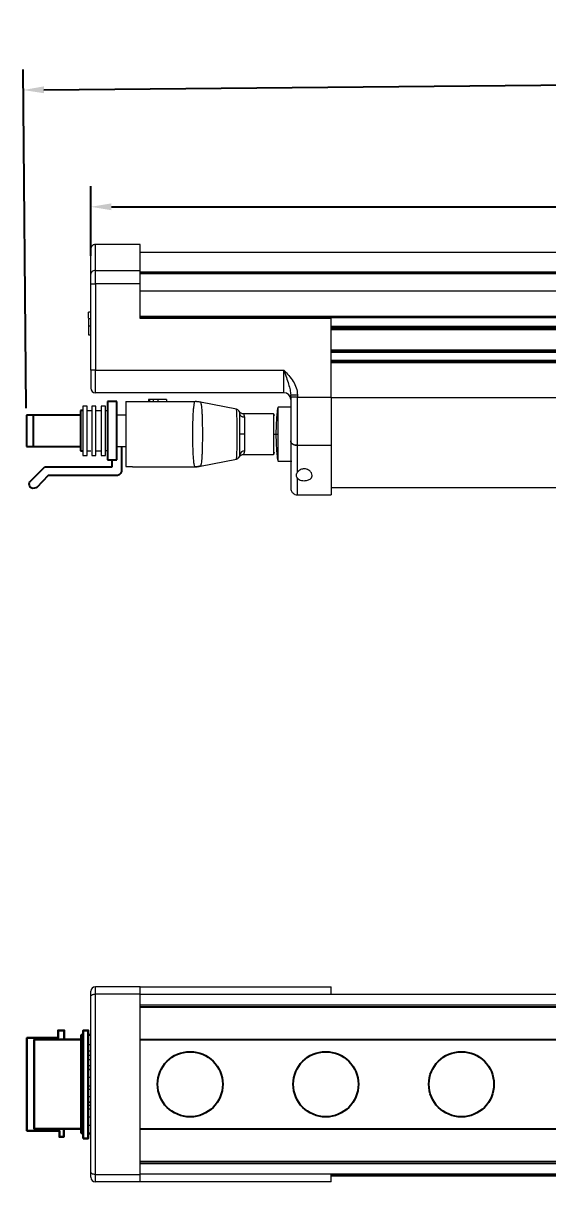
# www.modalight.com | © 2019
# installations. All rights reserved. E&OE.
# Model space of a CAD drawing. Header units: inches. Extents: x 0.2 to 20.8, y -0.1 to 10.7.
# Drawn here: x 0.18 to 4.78, y 0.6 to 10.72 of the extents above; entities that cross this region are included whole.
import ezdxf

# ---------------------------------------------------------------- set-up
doc = ezdxf.new("R2010")
doc.units = ezdxf.units.IN
doc.header["$MEASUREMENT"] = 0
for name, color, linetype in [('DIM', 1, 'Continuous'), ('Layer 2', 7, 'Continuous'), ('Layer 5', 7, 'Continuous')]:
    doc.layers.add(name, color=color, linetype=linetype)
doc.layers.add('轮廓线层', color=7, linetype='Continuous', lineweight=25)
doc.styles.get("Standard").update_dxf_attribs({"font": 'Arial.ttf'})
doc.dimstyles.new('Standard .180IN', dxfattribs={"dimtxt": 0.18, "dimasz": 0.18, "dimexe": 0.18, "dimexo": 0.0625, "dimgap": 0.09, "dimtad": 0, "dimtih": 1, "dimtoh": 1, "dimdec": 5, "dimzin": 0, "dimdsep": 46, "dimlunit": 4, "dimtxsty": 'Standard', "dimcen": 0.09, "dimadec": 0, "dimazin": 0, "dimtfac": 1, "dimtdec": 5, "dimtofl": 0, "dimtmove": 0, "dimatfit": 3, "dimfxl": 1, "dimtolj": 1, "dimtzin": 0, "dimarcsym": 0})

# ---------------------------------------------------------------- blocks, each defined once
blk = doc.blocks.new('*D7')
at = {"layer": 'Defpoints', "color": 0, "transparency": 16777216}
for p in [(13.219, 9.113), (0.773, 8.622), (13.219, 8.622)]:
    blk.add_point(p, dxfattribs=at)
at = {"layer": 'DIM', "color": 0, "lineweight": -2, "transparency": 16777216}
for p, q in [((0.773, 8.684), (0.773, 9.293)), ((13.219, 8.684), (13.219, 9.293)), ((0.953, 9.113), (6.234, 9.113)), ((13.039, 9.113), (7.758, 9.113))]:
    blk.add_line(p, q, dxfattribs=at)
at = {"layer": 'DIM', "color": 0, "transparency": 16777216}
for points in [[(0.953, 9.143), (0.953, 9.083), (0.773, 9.113)], [(13.039, 9.143), (13.039, 9.083), (13.219, 9.113)]]:
    blk.add_solid(points, dxfattribs=at)
at = {"layer": 'DIM', "color": 0, "transparency": 16777216, "char_height": 0.18, "attachment_point": 5}
for s, insert in [('\\A1;1\'-0{\\H1x;\\S7/16;}"', (6.996, 9.414)), ('\\A1;[316.11 mm]', (6.996, 8.909))]:
    blk.add_mtext(s, dxfattribs=dict(at, insert=insert))
blk = doc.blocks.new('*D8')
at = {"layer": 'Defpoints', "color": 0, "transparency": 16777216}
for p in [(13.95, 10.26), (13.976, 7.419), (0.21, 7.293)]:
    blk.add_point(p, dxfattribs=at)
at = {"layer": 'DIM', "color": 0, "lineweight": -2, "transparency": 16777216}
for p, q in [((13.976, 7.482), (13.949, 10.44)), ((0.209, 7.355), (0.182, 10.313)), ((13.77, 10.258), (7.844, 10.204)), ((0.363, 10.135), (6.301, 10.19))]:
    blk.add_line(p, q, dxfattribs=at)
at = {"layer": 'DIM', "color": 0, "transparency": 16777216}
for points in [[(13.77, 10.288), (13.771, 10.228), (13.95, 10.26)], [(0.363, 10.165), (0.364, 10.105), (0.183, 10.133)]]:
    blk.add_solid(points, dxfattribs=at)
at = {"layer": 'DIM', "color": 0, "transparency": 16777216, "char_height": 0.18, "attachment_point": 5}
for s, insert in [('\\A1;1\'-1{\\H1x;\\S25/32;}"', (7.072, 10.498)), ('\\A1;[349.69 mm]', (7.072, 9.992))]:
    blk.add_mtext(s, dxfattribs=dict(at, insert=insert))

msp = doc.modelspace()

# ---------------------------------------------------------------- linework, layer by layer
at = {"color": 0, "linetype": 'Continuous', "lineweight": 15}
for p, q in [((1.205268, 8.784767), (0.812673, 8.784767)), ((0.812673, 8.556788), (0.812673, 8.784767)), ((1.205268, 8.556788), (1.205268, 8.784767)), ((12.786836, 8.7141), (1.205268, 8.7141)), ((0.812673, 8.440611), (0.812673, 8.556788)), ((0.812673, 8.556788), (1.205268, 8.556788)), ((1.205268, 8.440611), (1.205268, 8.556788)), ((12.786836, 8.542372), (1.205268, 8.542372)), ((12.786836, 8.532516), (1.205268, 8.532516)), ((1.205268, 8.531641), (12.786836, 8.531641)), ((0.773413, 8.440611), (0.812673, 8.440611)), ((0.773413, 7.6855), (0.773413, 8.440611)), ((0.812673, 8.440611), (0.812673, 7.6855)), ((1.205268, 8.440611), (0.812673, 8.440611)), ((1.205268, 8.137857), (1.205268, 8.440611)), ((12.786836, 8.376411), (1.205268, 8.376411)), ((0.773413, 8.191693), (0.753783, 8.191693)), ((0.753783, 8.1396), (0.753783, 8.191693)), ((0.773413, 8.134628), (0.753783, 8.134628)), ((12.786836, 8.156222), (1.205268, 8.156222)), ((12.786836, 8.144444), (1.205268, 8.144444)), ((2.873799, 8.137857), (1.205268, 8.137857)), ((2.873799, 7.44907), (2.873799, 8.137857)), ((0.773413, 8.071751), (0.753783, 8.071751)), ((0.753783, 8.071751), (0.753783, 7.995153)), ((2.873799, 8.069851), (5.661227, 8.069851)), ((5.661227, 8.058073), (2.873799, 8.058073)), ((5.661227, 8.050221), (2.873799, 8.050221)), ((2.873799, 8.042369), (5.661227, 8.042369)), ((0.753783, 7.995153), (0.773413, 7.995153)), ((0.773413, 7.99257), (0.753783, 7.99257)), ((5.661227, 7.861775), (2.873799, 7.861775)), ((2.873799, 7.853923), (5.661227, 7.853923)), ((2.873799, 7.842145), (5.661227, 7.842145)), ((5.661227, 7.771478), (2.873799, 7.771478)), ((5.661227, 7.7597), (2.873799, 7.7597)), ((2.873799, 7.751848), (5.661227, 7.751848)), ((0.812673, 7.6855), (0.773413, 7.6855)), ((0.812673, 7.6855), (2.461574, 7.6855)), ((0.812673, 7.489202), (0.812673, 7.6855)), ((2.461574, 7.489202), (2.461574, 7.6855)), ((2.461574, 7.489202), (0.812673, 7.489202)), ((1.079638, 7.411381), (1.079638, 6.844838)), ((1.079638, 7.411381), (1.683832, 7.411381)), ((1.278672, 7.431011), (1.278672, 7.411381)), ((1.284653, 7.431011), (1.284653, 7.411381)), ((1.318987, 7.431011), (1.318987, 7.411381)), ((1.357715, 7.431011), (1.357715, 7.411381)), ((1.36156, 7.431011), (1.359431, 7.431011)), ((1.434927, 7.431011), (1.434927, 7.411381)), ((2.04516, 7.34499), (1.730733, 7.406938)), ((2.520463, 7.44907), (2.520463, 7.470466)), ((2.520463, 7.470466), (2.579353, 7.470466)), ((2.579353, 7.44907), (2.520463, 7.44907)), ((2.579353, 7.470466), (2.579353, 7.44907)), ((2.579353, 7.44907), (2.873799, 7.44907)), ((2.579353, 7.029174), (2.579353, 7.44907)), ((2.873799, 7.44907), (2.873799, 7.029174)), ((2.873799, 7.447805), (5.661227, 7.447805)), ((1.079638, 7.293602), (1.001119, 7.293602)), ((2.371277, 7.303417), (2.107169, 7.303417)), ((2.371277, 7.303417), (2.371277, 7.126749)), ((2.520463, 7.362306), (2.410536, 7.362306)), ((2.410536, 7.352184), (2.410536, 7.362306)), ((2.410536, 7.126749), (2.410536, 7.352184)), ((2.11609, 7.273794), (2.11609, 7.126749)), ((2.11609, 7.126749), (2.11609, 6.979704)), ((2.371277, 7.126749), (2.371277, 6.950081)), ((2.410536, 6.902795), (2.410536, 7.126749)), ((1.001119, 7.018785), (1.079638, 7.018785)), ((2.873799, 7.029174), (2.579353, 7.029174)), ((2.579353, 6.794905), (2.579353, 7.029174)), ((2.873799, 7.029174), (2.873799, 6.597138)), ((1.730733, 6.84656), (2.04516, 6.908508)), ((2.107169, 6.950081), (2.371277, 6.950081)), ((2.375389, 6.957337), (2.378503, 6.969649)), ((2.410536, 6.891192), (2.410536, 6.902795)), ((2.410536, 6.891192), (2.528786, 6.891192)), ((1.079638, 6.844838), (1.138527, 6.844838)), ((1.138527, 6.842117), (1.138527, 6.844838)), ((1.138527, 6.842117), (1.683832, 6.842117)), ((1.730733, 6.84656), (1.730733, 6.84656)), ((1.730733, 6.84656), (1.730733, 6.84656)), ((2.579353, 6.597138), (2.579353, 6.741838)), ((2.579353, 6.597138), (2.873799, 6.597138)), ((2.873799, 6.662614), (4.938852, 6.662614)), ((0.812673, 2.236101), (0.812673, 2.300134)), ((1.205268, 2.300134), (0.812673, 2.300134)), ((0.812673, 0.660303), (0.812673, 2.236101)), ((1.205268, 2.236101), (0.812673, 2.236101)), ((1.205268, 2.236101), (1.205268, 2.300134)), ((1.205268, 2.300134), (2.873799, 2.300134)), ((1.205268, 0.660303), (1.205268, 2.236101)), ((12.786836, 2.233393), (1.205268, 2.233393)), ((2.873799, 2.233393), (2.873799, 2.300134)), ((12.786836, 2.138847), (1.205268, 2.138847)), ((1.205268, 2.127392), (12.786836, 2.127392)), ((1.205268, 2.121257), (12.786836, 2.121257)), ((0.773413, 1.791723), (0.753783, 1.791723)), ((0.753783, 1.739178), (0.773413, 1.739178)), ((0.753783, 1.701847), (0.773413, 1.701847)), ((0.753783, 1.66371), (0.773413, 1.66371)), ((0.753783, 1.613505), (0.773413, 1.613505)), ((0.773413, 1.576861), (0.753783, 1.576861)), ((0.753783, 1.57674), (0.773413, 1.57674)), ((0.773413, 1.506558), (0.753783, 1.506558)), ((0.773413, 1.432705), (0.753783, 1.432705)), ((0.753783, 1.404293), (0.773413, 1.404293)), ((0.753783, 1.34178), (0.773413, 1.34178)), ((0.753783, 1.295046), (0.773413, 1.295046)), ((0.753783, 1.29323), (0.773413, 1.29323)), ((0.753783, 1.29323), (0.753783, 1.262236)), ((0.773413, 1.262236), (0.753783, 1.262236)), ((0.773413, 1.231241), (0.753783, 1.231241)), ((0.773413, 1.15997), (0.753783, 1.15997)), ((0.773413, 1.089184), (0.753783, 1.089184)), ((12.786836, 0.775147), (1.205268, 0.775147)), ((12.786836, 0.769012), (1.205268, 0.769012)), ((1.205268, 0.757557), (12.786836, 0.757557)), ((0.812673, 0.660303), (1.205268, 0.660303)), ((0.812673, 0.59627), (0.812673, 0.660303)), ((12.786836, 0.663011), (1.205268, 0.663011)), ((1.205268, 0.59627), (1.205268, 0.660303)), ((2.873799, 0.59627), (2.873799, 0.663011)), ((11.118305, 0.655159), (2.873799, 0.655159)), ((2.873799, 0.647307), (5.661227, 0.647307)), ((1.205268, 0.59627), (0.812673, 0.59627)), ((2.873799, 0.59627), (1.205268, 0.59627))]:
    msp.add_line(p, q, dxfattribs=at)
for centre, radius, start, end in [((0.812673, 7.528462), 0.03926, 180, 270), ((2.461574, 7.430313), 0.058889, 360, 90), ((2.037571, 7.306471), 0.03926, 0, 78.8544402), ((2.037571, 6.947027), 0.03926, 281.1455598, 0), ((2.113074, 6.943404), 0.036425, 85.2512773, 174.2917296), ((0.812673, 2.260875), 0.03926, 90, 180), ((0.812673, 0.635529), 0.03926, 180, 270)]:
    msp.add_arc(centre, radius, start, end, dxfattribs=at)
for points, knots in [([(0.812673, 8.784767), (0.807734, 8.784243), (0.800137, 8.783436), (0.790996, 8.77854), (0.784707, 8.773473), (0.77964, 8.767184), (0.774744, 8.758044), (0.773938, 8.750446), (0.773413, 8.745508)], [0, 0, 0, 0, 0.239456844, 0.36836066, 0.5, 0.63163934, 0.760543156, 1, 1, 1, 1]), ([(0.773413, 8.523595), (0.773413, 8.556201), (0.773413, 8.622403), (0.773413, 8.690981), (0.773413, 8.736954), (0.773413, 8.742647), (0.773413, 8.745508)], [0, 0, 0, 0, 0.241295433, 0.489900639, 0.743629499, 1, 1, 1, 1]), ([(0.812673, 8.556788), (0.807109, 8.556203), (0.795532, 8.554985), (0.782363, 8.546006), (0.774699, 8.53484), (0.77383, 8.527244), (0.773413, 8.523595)], [0, 0, 0, 0, 0.270261332, 0.56242939, 0.789736422, 1, 1, 1, 1]), ([(0.773413, 8.440611), (0.773413, 8.448723), (0.773413, 8.465211), (0.773413, 8.488444), (0.773413, 8.508969), (0.773413, 8.518772), (0.773413, 8.523595)], [0, 0, 0, 0, 0.245992795, 0.5, 0.754007205, 1, 1, 1, 1]), ([(0.753783, 8.134628), (0.753783, 8.133525), (0.753783, 8.131745), (0.753783, 8.117776), (0.753783, 8.101175), (0.753783, 8.084831), (0.753783, 8.075037), (0.753783, 8.071751)], [0, 0, 0, 0, 0.323291, 0.522157058, 0.72169291, 0.906645242, 1, 1, 1, 1]), ([(0.773413, 7.6855), (0.773413, 7.665745), (0.773413, 7.635356), (0.773413, 7.598795), (0.773413, 7.573636), (0.773413, 7.553368), (0.773413, 7.533786), (0.773413, 7.530559), (0.773413, 7.528462)], [0, 0, 0, 0, 0.239456844, 0.36836066, 0.5, 0.63163934, 0.760543156, 1, 1, 1, 1]), ([(2.461574, 7.6855), (2.46862, 7.663851), (2.482171, 7.622213), (2.500667, 7.565484), (2.516257, 7.516626), (2.519137, 7.48502), (2.520463, 7.470466)], [0, 0, 0, 0, 0.293240024, 0.564019407, 0.799240194, 1, 1, 1, 1]), ([(2.461574, 7.6855), (2.489938, 7.654603), (2.532418, 7.608331), (2.572379, 7.533199), (2.577026, 7.491395), (2.579353, 7.470466)], [0, 0, 0, 0, 0.500869072, 0.750121196, 1, 1, 1, 1]), ([(1.284653, 7.431011), (1.2835, 7.431011), (1.281192, 7.431011), (1.279119, 7.431011), (1.278835, 7.431011), (1.278672, 7.431011)], [0, 0, 0, 0, 0.299232082, 0.598468661, 1, 1, 1, 1]), ([(1.318987, 7.431011), (1.315117, 7.431011), (1.307634, 7.431011), (1.29479, 7.431011), (1.28868, 7.431011), (1.284653, 7.431011)], [0, 0, 0, 0, 0.267627719, 0.517427526, 1, 1, 1, 1]), ([(1.357715, 7.431011), (1.351233, 7.431011), (1.341417, 7.431011), (1.328429, 7.431011), (1.322149, 7.431011), (1.318987, 7.431011)], [0, 0, 0, 0, 0.491023526, 0.743667449, 1, 1, 1, 1]), ([(1.434927, 7.431011), (1.43422, 7.431011), (1.432981, 7.431011), (1.420943, 7.431011), (1.404614, 7.431011), (1.382803, 7.431011), (1.366644, 7.431011), (1.357715, 7.431011)], [0, 0, 0, 0, 0.237777587, 0.41694022, 0.595890925, 0.776690903, 1, 1, 1, 1]), ([(1.683832, 7.411381), (1.682741, 7.410917), (1.680411, 7.409928), (1.677421, 7.402085), (1.673945, 7.38784), (1.670652, 7.364912), (1.667431, 7.32947), (1.664888, 7.285999), (1.663124, 7.236381), (1.661956, 7.182132), (1.661701, 7.126081), (1.661972, 7.070112), (1.663151, 7.016317), (1.664918, 6.966898), (1.66716, 6.928582), (1.669633, 6.899759), (1.671955, 6.879174), (1.674507, 6.863321), (1.677453, 6.851309), (1.680434, 6.843549), (1.682749, 6.842574), (1.683832, 6.842117)], [0, 0, 0, 0, 0.041361451, 0.088298246, 0.125299027, 0.187797316, 0.250543525, 0.311766166, 0.375636916, 0.438138402, 0.500627792, 0.563288112, 0.625588622, 0.688171329, 0.750425117, 0.791305811, 0.834907531, 0.875144992, 0.912299921, 0.958951997, 1, 1, 1, 1]), ([(1.730733, 7.406938), (1.723155, 7.408215), (1.711788, 7.41013), (1.698721, 7.411049), (1.691545, 7.411307), (1.688679, 7.411358), (1.686267, 7.411376), (1.684634, 7.411379), (1.683832, 7.411381)], [0, 0, 0, 0, 0.493557144, 0.74041817, 0.863817733, 0.931105291, 0.966133449, 1, 1, 1, 1]), ([(1.734864, 7.40421), (1.734416, 7.404811), (1.733431, 7.406132), (1.731685, 7.406654), (1.730733, 7.406938)], [0, 0, 0, 0, 0.454944754, 1, 1, 1, 1]), ([(1.734864, 6.849288), (1.736233, 6.852627), (1.738997, 6.859365), (1.742945, 6.881694), (1.745432, 6.911127), (1.747883, 6.946534), (1.749195, 6.987219), (1.750469, 7.031246), (1.750919, 7.078157), (1.751264, 7.126179), (1.750929, 7.174251), (1.750487, 7.221282), (1.74922, 7.265479), (1.747911, 7.306365), (1.745464, 7.341994), (1.742971, 7.371584), (1.739018, 7.394066), (1.736244, 7.400839), (1.734864, 7.40421)], [0, 0, 0, 0, 0.066101492, 0.13338047, 0.195282546, 0.258538645, 0.318307327, 0.379759397, 0.439042116, 0.499309045, 0.55953225, 0.618937412, 0.680587931, 0.740443279, 0.80393356, 0.866191251, 0.933415372, 1, 1, 1, 1]), ([(2.520463, 7.44907), (2.520463, 7.416069), (2.520463, 7.349788), (2.520463, 7.251871), (2.520463, 7.156588), (2.520463, 7.097268), (2.520463, 7.067718)], [0, 0, 0, 0, 0.248815494, 0.499733667, 0.750786585, 1, 1, 1, 1]), ([(2.04516, 6.908508), (2.045678, 6.909452), (2.04671, 6.911331), (2.048625, 6.929026), (2.05063, 6.969766), (2.052129, 7.042321), (2.052633, 7.126958), (2.052124, 7.211724), (2.050619, 7.283485), (2.048226, 7.334467), (2.046184, 7.341477), (2.04516, 7.34499)], [0, 0, 0, 0, 0.063506433, 0.126430475, 0.251695051, 0.376389702, 0.500670071, 0.624895483, 0.749440334, 0.874413877, 1, 1, 1, 1]), ([(2.107244, 7.303417), (2.103739, 7.303689), (2.096593, 7.304243), (2.086633, 7.308737), (2.078052, 7.315503), (2.074265, 7.321588), (2.072408, 7.324574)], [0, 0, 0, 0, 0.245287181, 0.499999757, 0.754712456, 1, 1, 1, 1]), ([(2.07683, 6.947027), (2.07683, 6.948913), (2.07683, 6.951746), (2.07683, 6.974313), (2.07683, 6.996659), (2.07683, 7.024473), (2.07683, 7.066713), (2.07683, 7.12696), (2.07683, 7.187169), (2.07683, 7.229315), (2.07683, 7.257083), (2.07683, 7.27933), (2.07683, 7.301781), (2.07683, 7.304595), (2.07683, 7.306471)], [0, 0, 0, 0, 0.124928577, 0.187727466, 0.250328308, 0.312951795, 0.375741987, 0.500378659, 0.624945222, 0.687698523, 0.750163877, 0.812950679, 0.875322655, 1, 1, 1, 1]), ([(2.11609, 7.273794), (2.111151, 7.274231), (2.103554, 7.274902), (2.094414, 7.278977), (2.088124, 7.283194), (2.083057, 7.28843), (2.078161, 7.296037), (2.077355, 7.302361), (2.07683, 7.306471)], [0, 0, 0, 0, 0.239456844, 0.36836066, 0.5, 0.63163934, 0.760543156, 1, 1, 1, 1]), ([(2.107251, 7.303405), (2.108543, 7.302098), (2.111134, 7.299476), (2.114435, 7.282371), (2.11609, 7.273794)], [0, 0, 0, 0, 0.498620176, 1, 1, 1, 1]), ([(2.378503, 7.283849), (2.37749, 7.287783), (2.376273, 7.292507), (2.373797, 7.302754), (2.372442, 7.303111), (2.371277, 7.303417)], [0, 0, 0, 0, 0.4110303, 0.493546622, 1, 1, 1, 1]), ([(2.406264, 7.350646), (2.405287, 7.345566), (2.403176, 7.334591), (2.399873, 7.304093), (2.395933, 7.257418), (2.391959, 7.196018), (2.391225, 7.147726), (2.390907, 7.126749)], [0, 0, 0, 0, 0.157055807, 0.339375763, 0.506006019, 0.785417123, 1, 1, 1, 1]), ([(2.410536, 7.362306), (2.409374, 7.361825), (2.407997, 7.361254), (2.406499, 7.352081), (2.406264, 7.350646)], [0, 0, 0, 0, 0.843529318, 1, 1, 1, 1]), ([(2.11609, 7.126749), (2.110527, 7.126749), (2.098949, 7.126749), (2.08578, 7.126749), (2.078116, 7.126749), (2.077248, 7.126749), (2.07683, 7.126749)], [0, 0, 0, 0, 0.270261332, 0.56242939, 0.789736422, 1, 1, 1, 1]), ([(2.371277, 7.126749), (2.374059, 7.126749), (2.379847, 7.126749), (2.386432, 7.126749), (2.390264, 7.126749), (2.390698, 7.126749), (2.390907, 7.126749)], [0, 0, 0, 0, 0.270261332, 0.56242939, 0.789736422, 1, 1, 1, 1]), ([(2.390907, 7.126749), (2.391225, 7.105773), (2.391959, 7.057483), (2.395934, 6.996063), (2.399872, 6.949442), (2.403068, 6.919782), (2.405075, 6.909272), (2.405948, 6.904703)], [0, 0, 0, 0, 0.218255575, 0.502448946, 0.671931166, 0.857371623, 1, 1, 1, 1]), ([(2.390907, 7.126749), (2.391253, 7.126749), (2.391973, 7.126749), (2.397283, 7.126749), (2.403886, 7.126749), (2.408378, 7.126749), (2.410536, 7.126749)], [0, 0, 0, 0, 0.270261332, 0.56242939, 0.789736422, 1, 1, 1, 1]), ([(2.579353, 7.029174), (2.572815, 7.02959), (2.559743, 7.03042), (2.542291, 7.036886), (2.528975, 7.046432), (2.521584, 7.057301), (2.520793, 7.064652), (2.520463, 7.067718)], [0, 0, 0, 0, 0.210033174, 0.420014765, 0.63148429, 0.84633667, 1, 1, 1, 1]), ([(2.520463, 7.067718), (2.520463, 7.041964), (2.520463, 6.988857), (2.520463, 6.914659), (2.520463, 6.844264), (2.520463, 6.781013), (2.520463, 6.727619), (2.520463, 6.687347), (2.520463, 6.661011), (2.520463, 6.657694), (2.520463, 6.656027)], [0, 0, 0, 0, 0.105859132, 0.218294632, 0.337052553, 0.461647749, 0.591341802, 0.725141814, 0.861826285, 1, 1, 1, 1]), ([(2.520463, 7.067718), (2.52113, 7.063322), (2.522465, 7.054529), (2.532909, 7.04284), (2.548225, 7.034139), (2.56472, 7.029757), (2.575351, 7.029334), (2.579353, 7.029174)], [0, 0, 0, 0, 0.219748892, 0.439576892, 0.657179258, 0.870987342, 1, 1, 1, 1]), ([(2.072408, 6.928924), (2.074265, 6.93191), (2.078052, 6.937995), (2.086633, 6.944761), (2.096593, 6.949255), (2.103739, 6.949809), (2.107244, 6.950081)], [0, 0, 0, 0, 0.245287544, 0.500000243, 0.754712819, 1, 1, 1, 1]), ([(2.11609, 6.979704), (2.114822, 6.971695), (2.112289, 6.955695), (2.105892, 6.947572), (2.107249, 6.950089), (2.107251, 6.950093)], [0, 0, 0, 0, 0.500193959, 0.999211235, 1, 1, 1, 1]), ([(2.371277, 6.950081), (2.372442, 6.950373), (2.373774, 6.950707), (2.375209, 6.956595), (2.375389, 6.957337)], [0, 0, 0, 0, 0.874012768, 1, 1, 1, 1]), ([(2.405948, 6.904703), (2.406289, 6.902583), (2.407895, 6.892591), (2.409373, 6.891808), (2.410536, 6.891192)], [0, 0, 0, 0, 0.21216397, 1, 1, 1, 1]), ([(1.734864, 6.849288), (1.726457, 6.8472), (1.709642, 6.843024), (1.692435, 6.84242), (1.683832, 6.842117)], [0, 0, 0, 0, 0.499999516, 1, 1, 1, 1]), ([(1.683832, 6.842117), (1.68436, 6.842118), (1.687757, 6.84212), (1.689222, 6.842147), (1.693787, 6.842256), (1.699692, 6.842529), (1.712519, 6.84346), (1.723226, 6.845282), (1.730733, 6.84656)], [0, 0, 0, 0, 0.016163598, 0.103878432, 0.170474106, 0.289403372, 0.501791654, 1, 1, 1, 1]), ([(1.734864, 6.849288), (1.734414, 6.848685), (1.733429, 6.847364), (1.731682, 6.846843), (1.730733, 6.84656)], [0, 0, 0, 0, 0.456585098, 1, 1, 1, 1]), ([(2.579353, 6.741838), (2.5758, 6.747334), (2.570412, 6.755671), (2.56893, 6.770894), (2.571498, 6.78297), (2.577314, 6.791807), (2.579353, 6.794905)], [0, 0, 0, 0, 0.327926852, 0.497412128, 0.823785534, 1, 1, 1, 1]), ([(2.579353, 6.741838), (2.583792, 6.737837), (2.592694, 6.729812), (2.61365, 6.722466), (2.636223, 6.719899), (2.657192, 6.721568), (2.675573, 6.72663), (2.691055, 6.735056), (2.702595, 6.7472), (2.70656, 6.758554), (2.707329, 6.772427), (2.703106, 6.788571), (2.688058, 6.806938), (2.668435, 6.818711), (2.649593, 6.82414), (2.630953, 6.82459), (2.613546, 6.820648), (2.596224, 6.81231), (2.585368, 6.802843), (2.580325, 6.796189), (2.579353, 6.794905)], [0, 0, 0, 0, 0.064129028, 0.128601837, 0.185145654, 0.236090676, 0.286512116, 0.340410743, 0.40125548, 0.472188448, 0.490142184, 0.57829349, 0.670346785, 0.727962216, 0.775385722, 0.823015191, 0.866236208, 0.912430558, 0.983105723, 1, 1, 1, 1]), ([(2.520463, 6.656027), (2.52125, 6.648619), (2.52246, 6.637223), (2.529803, 6.623513), (2.537404, 6.614078), (2.546838, 6.606478), (2.560549, 6.599134), (2.571944, 6.597924), (2.579353, 6.597138)], [0, 0, 0, 0, 0.239456844, 0.36836066, 0.5, 0.63163934, 0.760543156, 1, 1, 1, 1]), ([(0.773413, 2.215137), (0.773413, 2.221685), (0.773413, 2.234995), (0.773413, 2.24951), (0.773413, 2.259113), (0.773413, 2.260294), (0.773413, 2.260875)], [0, 0, 0, 0, 0.245992795, 0.5, 0.754007205, 1, 1, 1, 1]), ([(0.773413, 2.215137), (0.774105, 2.218107), (0.775546, 2.22429), (0.786165, 2.231322), (0.799372, 2.235414), (0.808356, 2.235878), (0.812673, 2.236101)], [0, 0, 0, 0, 0.270261332, 0.56242939, 0.789736422, 1, 1, 1, 1]), ([(0.773413, 0.681267), (0.773413, 0.737651), (0.773413, 0.852125), (0.773413, 1.041294), (0.773413, 1.241443), (0.773413, 1.448202), (0.773413, 1.654961), (0.773413, 1.85511), (0.773413, 2.044278), (0.773413, 2.158753), (0.773413, 2.215137)], [0, 0, 0, 0, 0.120647717, 0.244950319, 0.37181475, 0.5, 0.62818525, 0.755049681, 0.879352283, 1, 1, 1, 1]), ([(0.753783, 1.739178), (0.753783, 1.745816), (0.753783, 1.75805), (0.753783, 1.774091), (0.753783, 1.785244), (0.753783, 1.790759), (0.753783, 1.79146), (0.753783, 1.791723)], [0, 0, 0, 0, 0.254528163, 0.469059156, 0.684609438, 0.881420224, 1, 1, 1, 1]), ([(0.753783, 1.701847), (0.753783, 1.704977), (0.753783, 1.711113), (0.753783, 1.724853), (0.753783, 1.734376), (0.753783, 1.739178)], [0, 0, 0, 0, 0.340300436, 0.667355478, 1, 1, 1, 1]), ([(0.753783, 1.66371), (0.753783, 1.670702), (0.753783, 1.681349), (0.753783, 1.69291), (0.753783, 1.699146), (0.753783, 1.701075), (0.753783, 1.701847)], [0, 0, 0, 0, 0.464894476, 0.707949133, 0.883148454, 1, 1, 1, 1]), ([(0.753783, 1.613505), (0.753783, 1.614174), (0.753783, 1.615465), (0.753783, 1.624619), (0.753783, 1.63742), (0.753783, 1.651158), (0.753783, 1.66035), (0.753783, 1.66371)], [0, 0, 0, 0, 0.219188889, 0.42331272, 0.63470668, 0.866453072, 1, 1, 1, 1]), ([(0.753783, 1.57674), (0.753783, 1.57574), (0.753783, 1.573765), (0.753783, 1.559472), (0.753783, 1.540121), (0.753783, 1.521462), (0.753783, 1.509927), (0.753783, 1.506558)], [0, 0, 0, 0, 0.235121389, 0.464496028, 0.681378162, 0.906954008, 1, 1, 1, 1]), ([(0.753783, 1.506558), (0.753783, 1.495983), (0.753783, 1.477291), (0.753783, 1.454073), (0.753783, 1.438803), (0.753783, 1.433122), (0.753783, 1.432796), (0.753783, 1.432705)], [0, 0, 0, 0, 0.280684375, 0.496143548, 0.712120571, 0.919510728, 1, 1, 1, 1]), ([(0.753783, 1.34178), (0.753783, 1.348092), (0.753783, 1.361063), (0.753783, 1.378885), (0.753783, 1.393453), (0.753783, 1.402868), (0.753783, 1.403809), (0.753783, 1.404293)], [0, 0, 0, 0, 0.177962105, 0.365726663, 0.571717787, 0.779308089, 1, 1, 1, 1]), ([(0.753783, 1.295046), (0.753783, 1.30099), (0.753783, 1.311206), (0.753783, 1.327368), (0.753783, 1.336946), (0.753783, 1.34178)], [0, 0, 0, 0, 0.407946537, 0.701198375, 1, 1, 1, 1]), ([(0.753783, 1.231241), (0.753783, 1.230183), (0.753783, 1.228419), (0.753783, 1.215136), (0.753783, 1.198261), (0.753783, 1.178974), (0.753783, 1.165772), (0.753783, 1.15997)], [0, 0, 0, 0, 0.276923925, 0.461836008, 0.646731016, 0.844761708, 1, 1, 1, 1]), ([(0.753783, 1.15997), (0.753783, 1.148465), (0.753783, 1.129882), (0.753783, 1.107847), (0.753783, 1.095143), (0.753783, 1.089806), (0.753783, 1.08934), (0.753783, 1.089184)], [0, 0, 0, 0, 0.323291, 0.522157058, 0.72169291, 0.906645242, 1, 1, 1, 1]), ([(0.812673, 0.660303), (0.807109, 0.660672), (0.795532, 0.661442), (0.782363, 0.667112), (0.774699, 0.674165), (0.77383, 0.678962), (0.773413, 0.681267)], [0, 0, 0, 0, 0.270261332, 0.56242939, 0.789736422, 1, 1, 1, 1]), ([(0.773413, 0.635529), (0.773413, 0.63611), (0.773413, 0.637291), (0.773413, 0.646893), (0.773413, 0.661409), (0.773413, 0.674719), (0.773413, 0.681267)], [0, 0, 0, 0, 0.245992795, 0.5, 0.754007205, 1, 1, 1, 1])]:
    msp.add_open_spline(points, degree=3, knots=knots, dxfattribs=at)
msp.add_open_spline([(1.734864, 7.40421), (1.726457, 7.406298), (1.709642, 7.410474), (1.692435, 7.411079), (1.683832, 7.411381)], degree=3, dxfattribs=at)
at = {"layer": 'Layer 2', "color": 0, "lineweight": 25}
for p, q in [((1.001119, 7.410964), (0.91984, 7.410964)), ((0.91984, 7.410964), (0.91984, 6.901424)), ((1.001119, 6.901424), (1.001119, 7.410964)), ((0.680513, 7.292582), (0.20958, 7.292582)), ((0.20958, 7.292582), (0.20958, 7.020444)), ((0.270055, 7.290652), (0.270055, 7.024304)), ((0.700457, 7.333756), (0.68373, 7.333756)), ((0.68373, 7.333756), (0.68373, 6.980556)), ((0.20958, 7.020444), (0.681157, 7.020444)), ((0.68373, 6.980556), (0.703031, 6.980556)), ((0.91984, 6.901424), (1.001119, 6.901424))]:
    msp.add_line(p, q, dxfattribs=at)
at = {"layer": 'Layer 2', "color": 0, "lineweight": 18}
for p, q in [((0.741204, 7.372835), (0.704785, 7.372835)), ((0.704785, 7.372835), (0.704785, 6.939552)), ((0.776373, 7.331183), (0.739058, 7.331183)), ((0.741204, 6.939552), (0.741204, 7.372835)), ((0.818407, 7.372835), (0.781987, 7.372835)), ((0.781987, 7.372835), (0.781987, 6.939552)), ((0.818407, 6.939552), (0.818407, 7.372835)), ((0.860672, 7.331183), (0.823358, 7.331183)), ((0.900756, 7.372835), (0.864336, 7.372835)), ((0.864336, 7.372835), (0.864336, 6.939552)), ((0.900756, 6.939552), (0.900756, 7.372835)), ((0.920483, 7.331183), (0.901183, 7.331183)), ((0.704785, 6.939552), (0.741204, 6.939552)), ((0.774443, 6.979913), (0.737128, 6.979913)), ((0.781987, 6.939552), (0.818407, 6.939552)), ((0.860223, 6.979913), (0.822908, 6.979913)), ((0.864336, 6.939552), (0.900756, 6.939552)), ((0.920483, 6.982486), (0.901183, 6.982486))]:
    msp.add_line(p, q, dxfattribs=at)
at = {"layer": 'Layer 2', "color": 0, "lineweight": 25}
for points in [[(1.039933, 7.016369), (1.039933, 7.016369), (1.039933, 6.801919), (1.039933, 6.801919)], [(0.961015, 6.842235), (0.961015, 6.842235), (0.961015, 6.901424), (0.961015, 6.901424)], [(0.239603, 6.710992), (0.239603, 6.710992), (0.370847, 6.842235), (0.370847, 6.842235)], [(0.370847, 6.842235), (0.370847, 6.842235), (0.961015, 6.842235), (0.961015, 6.842235)], [(0.401728, 6.765891), (0.401728, 6.765891), (0.300507, 6.661239), (0.300507, 6.661239)]]:
    msp.add_open_spline(points, degree=3, dxfattribs=at)
for points, knots in [([(1.039933, 6.801919), (1.039933, 6.801919), (1.032213, 6.765891), (1.00562, 6.765891), (0.979028, 6.765891), (0.401728, 6.765891), (0.401728, 6.765891)], [1, 1, 1, 1, 2, 2, 2, 3, 3, 3, 3]), ([(0.300507, 6.661239), (0.300507, 6.661239), (0.267911, 6.64151), (0.247323, 6.662097), (0.226736, 6.682684), (0.239603, 6.710992), (0.239603, 6.710992)], [4, 4, 4, 4, 5, 5, 5, 6, 6, 6, 6])]:
    msp.add_open_spline(points, degree=3, knots=knots, dxfattribs=at)
at = {"layer": 'Layer 5', "color": 0, "lineweight": 30}
for points in [[(0.535954, 1.047948), (0.535954, 0.987971), (0.499233, 0.987971), (0.499233, 1.043052), (0.215261, 1.043052), (0.215261, 1.853352), (0.486993, 1.853352), (0.486993, 1.918225), (0.54085, 1.918225), (0.54085, 1.84968)], [(0.69018, 1.838664), (0.27891, 1.838664), (0.27891, 1.05774), (0.686508, 1.05774)], [(0.710988, 1.879056), (0.69018, 1.879056), (0.69018, 1.022244), (0.713436, 1.022244)], [(0.707316, 0.975731), (0.751381, 0.975731), (0.751381, 1.919449), (0.707316, 1.919449), (0.707316, 0.975731)], [(0.773413, 1.879056), (0.748933, 1.879056)], [(0.773413, 1.017348), (0.748933, 1.017348)]]:
    msp.add_lwpolyline(points, dxfattribs=at)
at = {"layer": '轮廓线层', "color": 0}
for p, q in [((1.205268, 1.840797), (12.7476, 1.840797)), ((12.7476, 1.055606), (1.205268, 1.055606))]:
    msp.add_line(p, q, dxfattribs=at)
for centre in [(1.641049, 1.448202), (2.826688, 1.448202), (4.012326, 1.448202)]:
    msp.add_circle(centre, 0.284632, dxfattribs=at)

# ---------------------------------------------------------------- dimensions: what is measured, and where the dimension line sits
at = {"layer": 'DIM'}
dim = msp.add_linear_dim(base=(13.950267, 10.259919), p1=(0.20958, 7.292582), p2=(13.9764, 7.419233), angle=0.5270902, dimstyle='Standard .180IN', override={"dimpost": '\\X'}, dxfattribs=at)
dim.commit()
dim.dimension.update_dxf_attribs({"geometry": '*D8', "text_midpoint": (7.072228, 10.196643), "dimtype": 161})
dim = msp.add_linear_dim(base=(13.218691, 9.113447), p1=(0.773413, 8.621509), p2=(13.218691, 8.621509), dimstyle='Standard .180IN', override={"dimpost": '\\X'}, dxfattribs=at)
dim.commit()
dim.dimension.update_dxf_attribs({"geometry": '*D7', "text_midpoint": (6.996052, 9.113447), "dimtype": 160})

doc.saveas('drawing.dxf')
